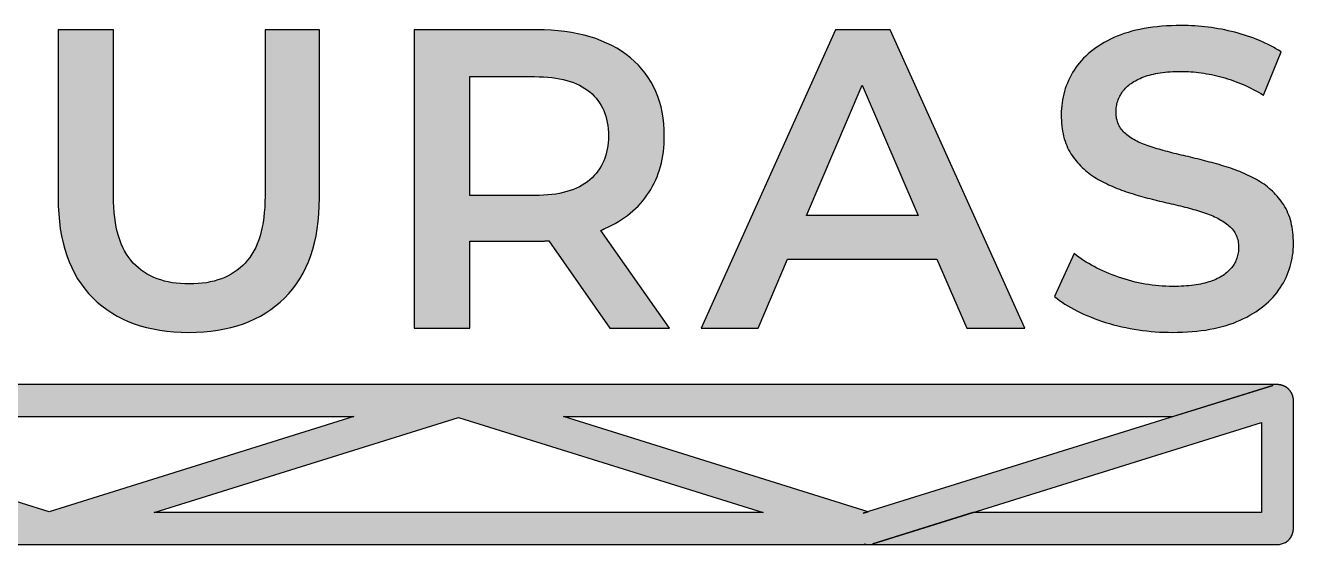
# Model space of a CAD drawing. Header units: millimetres. Extents: x 0 to 20, y 0 to 2.5.
# Drawn here: x 13.85 to 20, y 0 to 2.52 of the extents above; entities that cross this region are included whole.
import ezdxf

# ---------------------------------------------------------------- set-up
doc = ezdxf.new("R2010")
doc.units = ezdxf.units.MM
for name, color, linetype in [('RC_CERCHA', 7, 'Continuous'), ('RC_CONTORNO', 7, 'Continuous'), ('RC_TEXTO', 7, 'Continuous')]:
    doc.layers.add(name, color=color, linetype=linetype)

# ---------------------------------------------------------------- blocks, each defined once
blk = doc.blocks.new('RC_CAJETIN')
at = {"layer": 'RC_CERCHA'}
for points in [[(13.9698, -0.0008), (13.9698, 0.1594), (12.4979, 0.6197), (13.9698, 0.6197), (13.9698, 0.7765), (11.9837, 0.7765), (11.9837, 0.6162), (13.4556, 0.156), (11.9837, 0.156), (11.9837, -0.0008)], [(13.9681, 0.6197), (15.4401, 0.6197), (13.9681, 0.1594), (13.9681, -0.0008), (15.9543, -0.0008), (15.9543, 0.156), (14.4824, 0.156), (15.9543, 0.6162), (15.9543, 0.7765), (13.9681, 0.7765)], [(17.9388, -0.0008), (17.9388, 0.1594), (16.4668, 0.6197), (17.9388, 0.6197), (17.9388, 0.7765), (15.9526, 0.7765), (15.9526, 0.6162), (17.4246, 0.156), (15.9526, 0.156), (15.9526, -0.0008)], [(17.9371, 0.7765), (17.9371, 0.6197), (19.1462, 0.6197), (19.1462, 0.7765)], [(19.9571, 0.0073), (19.9616, 0.0097), (19.966, 0.0124), (19.9702, 0.0154), (19.9741, 0.0186), (19.9779, 0.0221), (19.9814, 0.0259), (19.9846, 0.0298), (19.9876, 0.034), (19.9903, 0.0384), (19.9927, 0.0429), (19.9949, 0.0476), (19.9967, 0.0524), (19.9982, 0.0573), (19.9993, 0.0623), (20.0002, 0.0673), (20.0007, 0.0724), (20.0008, 0.0776), (20.0008, 0.6981), (20.0008, 0.6997), (20.0008, 0.7013), (20.0007, 0.7023), (20.0007, 0.7032), (20.0005, 0.7048), (20.0004, 0.7064), (20.0003, 0.7074), (20.0002, 0.7083), (19.9999, 0.7099), (19.9997, 0.7115), (19.9995, 0.7124), (19.9993, 0.7134), (19.999, 0.7149), (19.9986, 0.7165), (19.9984, 0.7174), (19.9982, 0.7184), (19.9977, 0.7199), (19.9973, 0.7215), (19.9969, 0.7224), (19.9967, 0.7233), (19.9961, 0.7248), (19.9956, 0.7263), (19.9952, 0.7272), (19.9949, 0.7281), (19.9942, 0.7295), (19.9936, 0.731), (19.9931, 0.7319), (19.9927, 0.7327), (19.992, 0.7342), (19.9913, 0.7356), (19.9908, 0.7364), (19.9903, 0.7373), (19.9895, 0.7386), (19.9887, 0.74), (19.9881, 0.7408), (19.9876, 0.7416), (19.9867, 0.7429), (19.9858, 0.7443), (19.9852, 0.745), (19.9846, 0.7458), (19.9836, 0.747), (19.9826, 0.7483), (19.982, 0.749), (19.9814, 0.7498), (19.9803, 0.7509), (19.9792, 0.7522), (19.9785, 0.7528), (19.9779, 0.7535), (19.9767, 0.7546), (19.9755, 0.7557), (19.9748, 0.7564), (19.9741, 0.757), (19.9729, 0.758), (19.9716, 0.7591), (19.9709, 0.7597), (19.9702, 0.7603), (19.9688, 0.7612), (19.9676, 0.7622), (19.9668, 0.7627), (19.966, 0.7633), (19.9646, 0.7641), (19.9633, 0.765), (19.9624, 0.7655), (19.9616, 0.766), (19.9602, 0.7667), (19.9588, 0.7675), (19.9579, 0.7679), (19.9571, 0.7684), (19.9556, 0.7691), (19.9542, 0.7698), (19.9533, 0.7701), (19.9524, 0.7705), (19.9509, 0.7711), (19.9494, 0.7717), (19.9485, 0.772), (19.9476, 0.7723), (19.9461, 0.7728), (19.9446, 0.7733), (19.9436, 0.7735), (19.9427, 0.7738), (19.9412, 0.7742), (19.9396, 0.7746), (19.9387, 0.7747), (19.9377, 0.775), (19.9361, 0.7752), (19.9345, 0.7755), (19.9336, 0.7756), (19.9327, 0.7758), (19.9311, 0.776), (19.9295, 0.7762), (19.9285, 0.7762), (19.9276, 0.7763), (19.9259, 0.7764), (19.9243, 0.7764), (19.9234, 0.7764), (19.9224, 0.7765), (19.1446, 0.7765), (19.1446, 0.6197), (19.4091, 0.6197), (19.1446, 0.537), (19.1446, 0.3727), (19.844, 0.5914), (19.844, 0.156), (19.1446, 0.156), (19.1446, -0.0008), (19.9224, -0.0008), (19.9276, -0.0007), (19.9327, -0.0002), (19.9377, 0.0007), (19.9427, 0.0018), (19.9476, 0.0033), (19.9524, 0.0051)], [(17.9371, 0.1594), (17.9371, -0.0008), (19.1462, -0.0008), (19.1462, 0.156), (18.4513, 0.156), (19.1462, 0.3732), (19.1462, 0.5375)]]:
    blk.add_hatch(color=7, dxfattribs=at).paths.add_polyline_path(points)
at = {"layer": 'RC_TEXTO'}
for points in [[(14.786, 1.0389), (14.8187, 1.0447), (14.8503, 1.0519), (14.8809, 1.0605), (14.9105, 1.0703), (14.9391, 1.0814), (14.9667, 1.0938), (14.9933, 1.1076), (15.0189, 1.1226), (15.0435, 1.139), (15.0671, 1.1567), (15.0896, 1.1757), (15.1112, 1.196), (15.1316, 1.2175), (15.1507, 1.2402), (15.1684, 1.2641), (15.1849, 1.2892), (15.2, 1.3154), (15.2138, 1.3428), (15.2263, 1.3714), (15.2375, 1.4012), (15.2474, 1.4321), (15.2559, 1.4642), (15.2631, 1.4975), (15.2691, 1.5319), (15.2737, 1.5675), (15.277, 1.6043), (15.2789, 1.6423), (15.2796, 1.6814), (15.2796, 2.4984), (15.0142, 2.4984), (15.0142, 1.6905), (15.0138, 1.6631), (15.0127, 1.6367), (15.0108, 1.6112), (15.0082, 1.5866), (15.0048, 1.5631), (15.0007, 1.5404), (14.9958, 1.5187), (14.9902, 1.498), (14.9839, 1.4782), (14.9768, 1.4594), (14.9689, 1.4415), (14.9603, 1.4245), (14.951, 1.4085), (14.9409, 1.3935), (14.9301, 1.3794), (14.9185, 1.3663), (14.9063, 1.354), (14.8934, 1.3425), (14.8799, 1.3318), (14.8658, 1.3219), (14.851, 1.3128), (14.8357, 1.3045), (14.8197, 1.2969), (14.8031, 1.2902), (14.7859, 1.2842), (14.768, 1.2791), (14.7495, 1.2747), (14.7304, 1.2712), (14.7107, 1.2684), (14.6904, 1.2664), (14.6694, 1.2652), (14.6478, 1.2648), (14.6263, 1.2652), (14.6053, 1.2664), (14.585, 1.2684), (14.5653, 1.2712), (14.5462, 1.2747), (14.5278, 1.2791), (14.5099, 1.2842), (14.4927, 1.2902), (14.4761, 1.2969), (14.4601, 1.3045), (14.4448, 1.3128), (14.43, 1.3219), (14.4159, 1.3318), (14.4024, 1.3425), (14.3895, 1.354), (14.3772, 1.3663), (14.3656, 1.3794), (14.3548, 1.3935), (14.3447, 1.4085), (14.3353, 1.4245), (14.3267, 1.4415), (14.3189, 1.4594), (14.3118, 1.4782), (14.3054, 1.498), (14.2998, 1.5187), (14.2949, 1.5404), (14.2908, 1.5631), (14.2874, 1.5866), (14.2848, 1.6112), (14.2829, 1.6367), (14.2818, 1.6631), (14.2814, 1.6905), (14.2814, 2.4984), (14.0114, 2.4984), (14.0114, 1.6814), (14.012, 1.6423), (14.014, 1.6043), (14.0173, 1.5675), (14.0219, 1.5319), (14.0278, 1.4975), (14.035, 1.4642), (14.0436, 1.4321), (14.0535, 1.4012), (14.0646, 1.3714), (14.0771, 1.3428), (14.0909, 1.3154), (14.1061, 1.2892), (14.1225, 1.2641), (14.1403, 1.2402), (14.1594, 1.2175), (14.1798, 1.196), (14.2013, 1.1757), (14.2239, 1.1567), (14.2474, 1.139), (14.272, 1.1226), (14.2976, 1.1076), (14.3242, 1.0938), (14.3518, 1.0814), (14.3804, 1.0703), (14.41, 1.0605), (14.4406, 1.0519), (14.4723, 1.0447), (14.5049, 1.0389), (14.5385, 1.0343), (14.5732, 1.031), (14.6088, 1.029), (14.6455, 1.0284), (14.6821, 1.029), (14.7178, 1.031), (14.7524, 1.0343)], [(16.3442, 1.4709), (16.3442, 1.6941), (16.3217, 1.6938), (16.0081, 1.6938), (16.0081, 2.2692), (16.3217, 2.2692), (16.3442, 2.2689), (16.3442, 2.4982), (16.332, 2.4984), (15.7376, 2.4984), (15.7376, 1.0489), (16.0081, 1.0489), (16.0081, 1.4708), (16.3341, 1.4708), (16.3377, 1.4708), (16.3413, 1.4709)], [(16.3449, 1.4709), (16.3484, 1.471), (16.352, 1.471), (16.3555, 1.4711), (16.359, 1.4712), (16.3625, 1.4713), (16.366, 1.4715), (16.3695, 1.4716), (16.373, 1.4718), (16.3764, 1.472), (16.3798, 1.4722), (16.3832, 1.4724), (16.3866, 1.4726), (16.3895, 1.4729), (16.6853, 1.0489), (16.9769, 1.0489), (16.6435, 1.523), (16.6439, 1.5231), (16.6452, 1.5237), (16.6465, 1.5242), (16.6478, 1.5248), (16.6491, 1.5254), (16.6504, 1.526), (16.6517, 1.5266), (16.653, 1.5273), (16.6543, 1.5279), (16.6556, 1.5286), (16.6569, 1.5293), (16.6582, 1.53), (16.6595, 1.5307), (16.6608, 1.5315), (16.6621, 1.5322), (16.6633, 1.533), (16.6804, 1.5407), (16.697, 1.5488), (16.7131, 1.5574), (16.7287, 1.5664), (16.7437, 1.5758), (16.7583, 1.5857), (16.7724, 1.596), (16.786, 1.6067), (16.7991, 1.6179), (16.8117, 1.6295), (16.8238, 1.6415), (16.8354, 1.654), (16.8464, 1.6668), (16.857, 1.6801), (16.8671, 1.6939), (16.8767, 1.708), (16.8857, 1.7226), (16.8942, 1.7375), (16.902, 1.7527), (16.9093, 1.7683), (16.916, 1.7843), (16.9221, 1.8006), (16.9277, 1.8172), (16.9326, 1.8342), (16.937, 1.8515), (16.9408, 1.8692), (16.944, 1.8872), (16.9466, 1.9056), (16.9487, 1.9243), (16.9501, 1.9434), (16.951, 1.9628), (16.9513, 1.9825), (16.9506, 2.0124), (16.9487, 2.0415), (16.9455, 2.0697), (16.941, 2.0971), (16.9352, 2.1237), (16.9281, 2.1494), (16.9198, 2.1744), (16.9101, 2.1985), (16.8992, 2.2218), (16.8869, 2.2442), (16.8734, 2.2659), (16.8586, 2.2867), (16.8425, 2.3067), (16.8251, 2.3258), (16.8065, 2.3442), (16.7865, 2.3617), (16.7655, 2.3782), (16.7434, 2.3937), (16.7204, 2.4082), (16.6964, 2.4215), (16.6714, 2.4338), (16.6454, 2.445), (16.6185, 2.4552), (16.5905, 2.4642), (16.5616, 2.4722), (16.5318, 2.4792), (16.5009, 2.485), (16.4691, 2.4899), (16.4363, 2.4936), (16.4025, 2.4963), (16.3677, 2.4979), (16.3426, 2.4982), (16.3426, 2.2689), (16.3435, 2.2689), (16.3647, 2.2681), (16.3852, 2.2666), (16.405, 2.2646), (16.4241, 2.262), (16.4426, 2.2588), (16.4603, 2.255), (16.4773, 2.2506), (16.4937, 2.2457), (16.5094, 2.2402), (16.5244, 2.2341), (16.5387, 2.2274), (16.5523, 2.2202), (16.5652, 2.2123), (16.5774, 2.2039), (16.589, 2.1949), (16.5998, 2.1854), (16.61, 2.1754), (16.6195, 2.1649), (16.6282, 2.1538), (16.6363, 2.1423), (16.6436, 2.1303), (16.6503, 2.1178), (16.6562, 2.1048), (16.6615, 2.0912), (16.666, 2.0772), (16.6699, 2.0627), (16.6731, 2.0477), (16.6755, 2.0321), (16.6773, 2.0161), (16.6783, 1.9996), (16.6787, 1.9825), (16.6783, 1.9657), (16.6773, 1.9494), (16.6755, 1.9336), (16.6731, 1.9182), (16.6699, 1.9033), (16.666, 1.8888), (16.6615, 1.8748), (16.6562, 1.8613), (16.6503, 1.8483), (16.6436, 1.8357), (16.6363, 1.8236), (16.6282, 1.812), (16.6195, 1.8008), (16.61, 1.7901), (16.5998, 1.7799), (16.589, 1.7701), (16.5774, 1.7609), (16.5652, 1.7522), (16.5523, 1.7442), (16.5387, 1.7367), (16.5244, 1.7299), (16.5094, 1.7236), (16.4937, 1.718), (16.4773, 1.7129), (16.4603, 1.7084), (16.4425, 1.7045), (16.4241, 1.7013), (16.405, 1.6986), (16.3852, 1.6965), (16.3647, 1.695), (16.3435, 1.6941), (16.3426, 1.6941), (16.3426, 1.4709)], [(17.7793, 2.4984), (17.127, 1.0489), (17.406, 1.0489), (17.5488, 1.384), (17.911, 1.384), (17.911, 1.5966), (17.6405, 1.5966), (17.911, 2.2285), (17.911, 2.4984)], [(18.6995, 1.0489), (18.0452, 2.4984), (17.9093, 2.4984), (17.9093, 2.2285), (18.1799, 1.5966), (17.9093, 1.5966), (17.9093, 1.384), (18.2716, 1.384), (18.4164, 1.0489)], [(19.509, 1.0321), (19.5314, 1.0342), (19.5533, 1.0367), (19.5746, 1.0397), (19.5954, 1.0432), (19.6157, 1.0471), (19.6355, 1.0515), (19.6547, 1.0564), (19.6734, 1.0617), (19.6915, 1.0675), (19.7091, 1.0737), (19.7262, 1.0804), (19.7427, 1.0876), (19.7588, 1.0951), (19.7743, 1.103), (19.7892, 1.1111), (19.8037, 1.1196), (19.8177, 1.1284), (19.8311, 1.1375), (19.844, 1.1469), (19.8564, 1.1565), (19.8683, 1.1665), (19.8796, 1.1768), (19.8905, 1.1874), (19.9008, 1.1984), (19.9106, 1.2096), (19.9199, 1.2211), (19.9287, 1.2329), (19.9369, 1.245), (19.9446, 1.2574), (19.9519, 1.2699), (19.9586, 1.2825), (19.9649, 1.2953), (19.9706, 1.3082), (19.9759, 1.3213), (19.9806, 1.3345), (19.9848, 1.3478), (19.9886, 1.3613), (19.9918, 1.375), (19.9946, 1.3887), (19.9968, 1.4027), (19.9986, 1.4167), (19.9998, 1.4309), (20.0006, 1.4452), (20.0008, 1.4597), (20.0006, 1.4738), (20.0001, 1.4876), (19.9992, 1.501), (19.9979, 1.5142), (19.9962, 1.527), (19.9942, 1.5396), (19.9918, 1.5518), (19.989, 1.5637), (19.9859, 1.5753), (19.9824, 1.5866), (19.9785, 1.5976), (19.9743, 1.6082), (19.9697, 1.6186), (19.9647, 1.6286), (19.9594, 1.6383), (19.9537, 1.6478), (19.9477, 1.6569), (19.9414, 1.6658), (19.935, 1.6744), (19.9283, 1.6829), (19.9214, 1.6911), (19.9142, 1.699), (19.9069, 1.7068), (19.8993, 1.7143), (19.8915, 1.7215), (19.8834, 1.7286), (19.8752, 1.7354), (19.8667, 1.7419), (19.858, 1.7482), (19.849, 1.7543), (19.8399, 1.7602), (19.8305, 1.7658), (19.8209, 1.7713), (19.8112, 1.7766), (19.8014, 1.7817), (19.7915, 1.7868), (19.7814, 1.7917), (19.7712, 1.7965), (19.7609, 1.8011), (19.7505, 1.8056), (19.7399, 1.81), (19.7292, 1.8143), (19.7184, 1.8184), (19.7075, 1.8224), (19.6964, 1.8262), (19.6852, 1.83), (19.6739, 1.8336), (19.6624, 1.837), (19.6509, 1.8404), (19.6394, 1.8437), (19.6279, 1.847), (19.6164, 1.8502), (19.6049, 1.8534), (19.5934, 1.8565), (19.5819, 1.8596), (19.5704, 1.8627), (19.5589, 1.8657), (19.5473, 1.8686), (19.5358, 1.8715), (19.5243, 1.8743), (19.5128, 1.8771), (19.5013, 1.8799), (19.4898, 1.8826), (19.4782, 1.8852), (19.4668, 1.8879), (19.4555, 1.8905), (19.4443, 1.8932), (19.4332, 1.8959), (19.4223, 1.8986), (19.4114, 1.9014), (19.4007, 1.9041), (19.3902, 1.9069), (19.3798, 1.9097), (19.3695, 1.9125), (19.3593, 1.9153), (19.3492, 1.9182), (19.3393, 1.921), (19.3295, 1.9239), (19.3198, 1.9268), (19.3103, 1.9298), (19.3009, 1.9328), (19.2918, 1.9359), (19.2829, 1.9391), (19.2742, 1.9425), (19.2658, 1.946), (19.2575, 1.9496), (19.2495, 1.9534), (19.2418, 1.9573), (19.2342, 1.9613), (19.2269, 1.9654), (19.2198, 1.9696), (19.2129, 1.974), (19.2063, 1.9785), (19.1999, 1.9832), (19.1937, 1.9879), (19.1877, 1.9928), (19.182, 1.9979), (19.1767, 2.0031), (19.1718, 2.0085), (19.1672, 2.0142), (19.163, 2.02), (19.1592, 2.0261), (19.1557, 2.0324), (19.1526, 2.0388), (19.1499, 2.0455), (19.1475, 2.0524), (19.1455, 2.0595), (19.1439, 2.0667), (19.1426, 2.0742), (19.1417, 2.0819), (19.1411, 2.0898), (19.1409, 2.098), (19.1411, 2.1048), (19.1414, 2.1116), (19.1421, 2.1183), (19.1429, 2.1248), (19.144, 2.1313), (19.1454, 2.1378), (19.147, 2.1441), (19.1489, 2.1503), (19.151, 2.1564), (19.1534, 2.1625), (19.156, 2.1685), (19.1588, 2.1744), (19.1619, 2.1801), (19.1653, 2.1859), (19.1689, 2.1915), (19.1728, 2.197), (19.1769, 2.2024), (19.1813, 2.2077), (19.186, 2.2128), (19.1911, 2.2179), (19.1964, 2.2227), (19.202, 2.2275), (19.2079, 2.2321), (19.2141, 2.2366), (19.2206, 2.2409), (19.2274, 2.2451), (19.2345, 2.2492), (19.2419, 2.2532), (19.2496, 2.257), (19.2577, 2.2607), (19.266, 2.2642), (19.2746, 2.2676), (19.2835, 2.2709), (19.2927, 2.2739), (19.3022, 2.2767), (19.312, 2.2793), (19.3222, 2.2817), (19.3327, 2.2839), (19.3434, 2.2859), (19.3545, 2.2877), (19.3659, 2.2893), (19.3776, 2.2906), (19.3896, 2.2918), (19.402, 2.2927), (19.4146, 2.2935), (19.4276, 2.294), (19.4408, 2.2943), (19.4544, 2.2944), (19.4665, 2.2943), (19.4787, 2.294), (19.4909, 2.2934), (19.5032, 2.2927), (19.5155, 2.2917), (19.5279, 2.2905), (19.5403, 2.2891), (19.5527, 2.2875), (19.5653, 2.2856), (19.5778, 2.2835), (19.5904, 2.2813), (19.6031, 2.2788), (19.6158, 2.2761), (19.6285, 2.2731), (19.6413, 2.27), (19.6541, 2.2666), (19.667, 2.263), (19.6798, 2.2592), (19.6925, 2.2551), (19.7052, 2.2508), (19.7178, 2.2462), (19.7304, 2.2414), (19.743, 2.2363), (19.7555, 2.231), (19.7679, 2.2255), (19.7803, 2.2197), (19.7927, 2.2136), (19.805, 2.2074), (19.8172, 2.2008), (19.8294, 2.194), (19.8416, 2.187), (19.8545, 2.1793), (19.9408, 2.3904), (19.9281, 2.3985), (19.9157, 2.4059), (19.9031, 2.4131), (19.8902, 2.4201), (19.8771, 2.4269), (19.8637, 2.4334), (19.8501, 2.4397), (19.8362, 2.4458), (19.822, 2.4516), (19.8076, 2.4572), (19.793, 2.4626), (19.7781, 2.4678), (19.7629, 2.4727), (19.7475, 2.4774), (19.7318, 2.4818), (19.7159, 2.486), (19.6998, 2.49), (19.6838, 2.4937), (19.6677, 2.4972), (19.6515, 2.5004), (19.6354, 2.5034), (19.6193, 2.506), (19.6031, 2.5085), (19.5869, 2.5107), (19.5707, 2.5126), (19.5545, 2.5143), (19.5382, 2.5157), (19.522, 2.5168), (19.5057, 2.5177), (19.4894, 2.5184), (19.4731, 2.5188), (19.4567, 2.5189), (19.4322, 2.5186), (19.4082, 2.518), (19.3848, 2.5168), (19.3619, 2.5152), (19.3395, 2.5131), (19.3177, 2.5106), (19.2964, 2.5076), (19.2756, 2.5041), (19.2554, 2.5002), (19.2357, 2.4958), (19.2166, 2.491), (19.198, 2.4857), (19.1799, 2.4799), (19.1624, 2.4737), (19.1454, 2.467), (19.129, 2.4598), (19.1131, 2.4523), (19.0977, 2.4444), (19.0828, 2.4363), (19.0684, 2.4278), (19.0546, 2.4191), (19.0412, 2.41), (19.0284, 2.4006), (19.0161, 2.391), (19.0044, 2.381), (18.9931, 2.3707), (18.9824, 2.3601), (18.9722, 2.3492), (18.9625, 2.338), (18.9533, 2.3264), (18.9446, 2.3146), (18.9365, 2.3025), (18.9288, 2.2901), (18.9217, 2.2776), (18.9151, 2.2649), (18.9089, 2.2521), (18.9032, 2.2391), (18.8981, 2.2259), (18.8934, 2.2126), (18.8892, 2.1992), (18.8855, 2.1855), (18.8823, 2.1718), (18.8796, 2.1578), (18.8774, 2.1437), (18.8757, 2.1295), (18.8744, 2.115), (18.8737, 2.1005), (18.8735, 2.0857), (18.8736, 2.0714), (18.8742, 2.0574), (18.8751, 2.0437), (18.8764, 2.0304), (18.8781, 2.0173), (18.8801, 2.0046), (18.8825, 1.9922), (18.8852, 1.9802), (18.8884, 1.9685), (18.8919, 1.9571), (18.8957, 1.946), (18.9, 1.9352), (18.9046, 1.9248), (18.9096, 1.9147), (18.9149, 1.9049), (18.9206, 1.8955), (18.9266, 1.8864), (18.9329, 1.8774), (18.9393, 1.8687), (18.946, 1.8603), (18.9529, 1.852), (18.96, 1.844), (18.9674, 1.8362), (18.975, 1.8287), (18.9828, 1.8213), (18.9908, 1.8142), (18.9991, 1.8074), (19.0076, 1.8007), (19.0163, 1.7943), (19.0252, 1.7881), (19.0344, 1.7821), (19.0438, 1.7764), (19.0534, 1.7709), (19.063, 1.7654), (19.0729, 1.7602), (19.0828, 1.755), (19.0929, 1.75), (19.1031, 1.7451), (19.1134, 1.7403), (19.1238, 1.7357), (19.1344, 1.7312), (19.1451, 1.7268), (19.1559, 1.7226), (19.1669, 1.7185), (19.178, 1.7145), (19.1892, 1.7107), (19.2005, 1.707), (19.212, 1.7034), (19.2235, 1.6999), (19.235, 1.6965), (19.2465, 1.6931), (19.2581, 1.6899), (19.2696, 1.6866), (19.2811, 1.6834), (19.2926, 1.6803), (19.3041, 1.6773), (19.3156, 1.6743), (19.3271, 1.6714), (19.3387, 1.6685), (19.3502, 1.6657), (19.3617, 1.6629), (19.3732, 1.6602), (19.3847, 1.6576), (19.3962, 1.655), (19.4076, 1.6525), (19.4189, 1.6499), (19.4301, 1.6473), (19.4412, 1.6446), (19.4521, 1.642), (19.4629, 1.6392), (19.4736, 1.6365), (19.4841, 1.6337), (19.4946, 1.6309), (19.5049, 1.628), (19.515, 1.6252), (19.5251, 1.6223), (19.535, 1.6193), (19.5448, 1.6163), (19.5544, 1.6133), (19.564, 1.6103), (19.5733, 1.6071), (19.5825, 1.6039), (19.5914, 1.6005), (19.6001, 1.5971), (19.6085, 1.5935), (19.6167, 1.5898), (19.6247, 1.5859), (19.6325, 1.582), (19.6401, 1.5779), (19.6474, 1.5737), (19.6545, 1.5694), (19.6614, 1.565), (19.668, 1.5604), (19.6744, 1.5557), (19.6806, 1.5509), (19.6866, 1.546), (19.6923, 1.541), (19.6976, 1.5357), (19.7025, 1.5303), (19.7071, 1.5246), (19.7113, 1.5187), (19.7151, 1.5126), (19.7186, 1.5064), (19.7217, 1.4999), (19.7244, 1.4932), (19.7268, 1.4863), (19.7288, 1.4792), (19.7304, 1.4718), (19.7317, 1.4643), (19.7326, 1.4566), (19.7332, 1.4486), (19.7334, 1.4405), (19.7332, 1.4339), (19.7328, 1.4273), (19.7322, 1.4209), (19.7313, 1.4145), (19.7301, 1.4082), (19.7287, 1.402), (19.7271, 1.3959), (19.7251, 1.3898), (19.723, 1.3839), (19.7205, 1.378), (19.7178, 1.3722), (19.7149, 1.3665), (19.7117, 1.3609), (19.7082, 1.3554), (19.7045, 1.3499), (19.7005, 1.3446), (19.6963, 1.3393), (19.6917, 1.3342), (19.6869, 1.3293), (19.6818, 1.3244), (19.6764, 1.3197), (19.6707, 1.3152), (19.6647, 1.3108), (19.6584, 1.3065), (19.6519, 1.3024), (19.645, 1.2984), (19.6379, 1.2946), (19.6304, 1.2908), (19.6227, 1.2873), (19.6147, 1.2839), (19.6064, 1.2806), (19.5978, 1.2774), (19.5889, 1.2745), (19.5797, 1.2717), (19.5701, 1.2691), (19.5602, 1.2667), (19.5499, 1.2645), (19.5393, 1.2625), (19.5283, 1.2607), (19.5171, 1.259), (19.5054, 1.2576), (19.4935, 1.2563), (19.4811, 1.2553), (19.4685, 1.2544), (19.4555, 1.2537), (19.4422, 1.2533), (19.4285, 1.253), (19.4145, 1.2529), (19.3977, 1.253), (19.381, 1.2536), (19.3644, 1.2545), (19.3478, 1.2557), (19.3312, 1.2573), (19.3147, 1.2592), (19.2982, 1.2615), (19.2818, 1.2642), (19.2655, 1.2672), (19.2491, 1.2705), (19.2329, 1.2742), (19.2167, 1.2783), (19.2005, 1.2827), (19.1844, 1.2874), (19.1683, 1.2926), (19.1523, 1.298), (19.1364, 1.3038), (19.1209, 1.3097), (19.1057, 1.3158), (19.0908, 1.3221), (19.0763, 1.3286), (19.062, 1.3352), (19.0481, 1.3421), (19.0345, 1.3491), (19.0212, 1.3563), (19.0083, 1.3638), (18.9956, 1.3713), (18.9833, 1.3791), (18.9713, 1.3871), (18.9596, 1.3952), (18.9483, 1.4036), (18.9364, 1.4127), (18.8415, 1.2031), (18.8537, 1.1932), (18.8659, 1.1839), (18.8787, 1.1748), (18.8919, 1.1659), (18.9056, 1.1573), (18.9198, 1.1489), (18.9345, 1.1407), (18.9497, 1.1327), (18.9654, 1.125), (18.9815, 1.1175), (18.9982, 1.1102), (19.0154, 1.1031), (19.0331, 1.0962), (19.0513, 1.0896), (19.0699, 1.0832), (19.0891, 1.077), (19.1086, 1.0711), (19.1282, 1.0656), (19.1478, 1.0605), (19.1676, 1.0557), (19.1876, 1.0514), (19.2076, 1.0474), (19.2277, 1.0438), (19.248, 1.0405), (19.2683, 1.0377), (19.2888, 1.0352), (19.3094, 1.0331), (19.3301, 1.0314), (19.3509, 1.0301), (19.3718, 1.0291), (19.3928, 1.0286), (19.414, 1.0284), (19.4385, 1.0286), (19.4625, 1.0293), (19.486, 1.0305)]]:
    blk.add_hatch(color=7, dxfattribs=at).paths.add_polyline_path(points)
at = {"layer": 'RC_CONTORNO'}
for points in [[(14.7859, 1.0397), (14.8185, 1.0456), (14.8501, 1.0527), (14.8807, 1.0612), (14.9103, 1.071), (14.9388, 1.0822), (14.9664, 1.0946), (14.9929, 1.1083), (15.0185, 1.1233), (15.043, 1.1397), (15.0666, 1.1573), (15.0891, 1.1763), (15.1106, 1.1966), (15.131, 1.2181), (15.15, 1.2407), (15.1678, 1.2646), (15.1842, 1.2896), (15.1993, 1.3158), (15.2131, 1.3432), (15.2256, 1.3717), (15.2367, 1.4014), (15.2466, 1.4323), (15.2551, 1.4644), (15.2623, 1.4976), (15.2682, 1.532), (15.2728, 1.5676), (15.2761, 1.6044), (15.2781, 1.6423), (15.2788, 1.6814), (15.2788, 2.4976), (15.015, 2.4976), (15.015, 1.6905), (15.0146, 1.6631), (15.0135, 1.6366), (15.0116, 1.6111), (15.009, 1.5865), (15.0056, 1.5629), (15.0015, 1.5403), (14.9967, 1.5185), (14.991, 1.4978), (14.9847, 1.4779), (14.9776, 1.459), (14.9697, 1.4411), (14.9611, 1.4241), (14.9517, 1.4081), (14.9416, 1.393), (14.9307, 1.3789), (14.9191, 1.3657), (14.9068, 1.3534), (14.8939, 1.3419), (14.8804, 1.3311), (14.8662, 1.3212), (14.8514, 1.3121), (14.836, 1.3037), (14.82, 1.2962), (14.8034, 1.2894), (14.7861, 1.2835), (14.7682, 1.2783), (14.7497, 1.2739), (14.7306, 1.2703), (14.7108, 1.2676), (14.6904, 1.2656), (14.6694, 1.2644), (14.6478, 1.264), (14.6262, 1.2644), (14.6053, 1.2656), (14.5849, 1.2676), (14.5652, 1.2703), (14.5461, 1.2739), (14.5276, 1.2783), (14.5097, 1.2835), (14.4924, 1.2894), (14.4758, 1.2962), (14.4598, 1.3037), (14.4444, 1.3121), (14.4296, 1.3212), (14.4154, 1.3311), (14.4019, 1.3419), (14.3889, 1.3534), (14.3766, 1.3657), (14.365, 1.3789), (14.3541, 1.393), (14.344, 1.4081), (14.3346, 1.4241), (14.326, 1.4411), (14.3181, 1.459), (14.311, 1.4779), (14.3046, 1.4978), (14.299, 1.5185), (14.2941, 1.5403), (14.29, 1.5629), (14.2866, 1.5865), (14.284, 1.6111), (14.2821, 1.6366), (14.281, 1.6631), (14.2806, 1.6905), (14.2806, 2.4976), (14.0122, 2.4976), (14.0122, 1.6814), (14.0129, 1.6423), (14.0148, 1.6044), (14.0181, 1.5676), (14.0227, 1.532), (14.0286, 1.4976), (14.0358, 1.4644), (14.0444, 1.4323), (14.0542, 1.4014), (14.0654, 1.3717), (14.0779, 1.3432), (14.0917, 1.3158), (14.1068, 1.2896), (14.1232, 1.2646), (14.1409, 1.2407), (14.16, 1.2181), (14.1803, 1.1966), (14.2019, 1.1763), (14.2244, 1.1573), (14.2479, 1.1397), (14.2725, 1.1233), (14.298, 1.1083), (14.3246, 1.0946), (14.3521, 1.0822), (14.3807, 1.071), (14.4103, 1.0612), (14.4409, 1.0527), (14.4724, 1.0456), (14.505, 1.0397), (14.5386, 1.0351), (14.5732, 1.0318), (14.6089, 1.0299), (14.6455, 1.0292), (14.6821, 1.0299), (14.7177, 1.0318), (14.7523, 1.0351)], [(16.3413, 1.4717), (16.3449, 1.4717), (16.3484, 1.4718), (16.352, 1.4719), (16.3555, 1.4719), (16.359, 1.472), (16.3625, 1.4722), (16.366, 1.4723), (16.3695, 1.4725), (16.3729, 1.4726), (16.3763, 1.4728), (16.3798, 1.473), (16.3832, 1.4732), (16.3865, 1.4735), (16.3899, 1.4737), (16.6857, 1.0497), (16.9753, 1.0497), (16.6423, 1.5234), (16.6436, 1.5239), (16.6448, 1.5244), (16.6461, 1.525), (16.6474, 1.5256), (16.6487, 1.5261), (16.65, 1.5268), (16.6513, 1.5274), (16.6526, 1.528), (16.6539, 1.5287), (16.6552, 1.5293), (16.6565, 1.53), (16.6578, 1.5307), (16.6591, 1.5314), (16.6604, 1.5322), (16.6617, 1.5329), (16.6629, 1.5337), (16.68, 1.5414), (16.6966, 1.5496), (16.7127, 1.5581), (16.7282, 1.5671), (16.7433, 1.5765), (16.7579, 1.5864), (16.7719, 1.5967), (16.7855, 1.6074), (16.7986, 1.6185), (16.8111, 1.6301), (16.8232, 1.6421), (16.8347, 1.6545), (16.8458, 1.6674), (16.8564, 1.6806), (16.8664, 1.6943), (16.876, 1.7085), (16.885, 1.723), (16.8934, 1.7379), (16.9013, 1.7531), (16.9086, 1.7687), (16.9153, 1.7846), (16.9214, 1.8008), (16.9269, 1.8174), (16.9318, 1.8344), (16.9362, 1.8517), (16.94, 1.8693), (16.9432, 1.8873), (16.9458, 1.9057), (16.9478, 1.9244), (16.9493, 1.9434), (16.9502, 1.9628), (16.9504, 1.9825), (16.9498, 2.0124), (16.9479, 2.0414), (16.9447, 2.0696), (16.9402, 2.0969), (16.9344, 2.1235), (16.9273, 2.1492), (16.919, 2.1741), (16.9093, 2.1982), (16.8984, 2.2214), (16.8862, 2.2438), (16.8727, 2.2654), (16.858, 2.2862), (16.8419, 2.3061), (16.8246, 2.3253), (16.8059, 2.3436), (16.786, 2.3611), (16.765, 2.3776), (16.7429, 2.393), (16.7199, 2.4074), (16.696, 2.4208), (16.671, 2.433), (16.6451, 2.4442), (16.6182, 2.4544), (16.5903, 2.4634), (16.5614, 2.4714), (16.5316, 2.4784), (16.5008, 2.4842), (16.469, 2.489), (16.4362, 2.4928), (16.4024, 2.4954), (16.3677, 2.497), (16.332, 2.4976), (15.7384, 2.4976), (15.7384, 1.0497), (16.0073, 1.0497), (16.0073, 1.4716), (16.3341, 1.4716), (16.3377, 1.4717)], [(18.4169, 1.0497), (18.6982, 1.0497), (18.0446, 2.4976), (17.7799, 2.4976), (17.1283, 1.0497), (17.4055, 1.0497), (17.5482, 1.3848), (18.2721, 1.3848)], [(19.5089, 1.0329), (19.5313, 1.035), (19.5532, 1.0375), (19.5745, 1.0405), (19.5953, 1.044), (19.6155, 1.0479), (19.6353, 1.0523), (19.6545, 1.0572), (19.6731, 1.0625), (19.6912, 1.0682), (19.7088, 1.0745), (19.7259, 1.0812), (19.7424, 1.0883), (19.7584, 1.0959), (19.7739, 1.1037), (19.7888, 1.1119), (19.8033, 1.1203), (19.8172, 1.1291), (19.8306, 1.1381), (19.8435, 1.1475), (19.8559, 1.1572), (19.8677, 1.1672), (19.8791, 1.1774), (19.8899, 1.188), (19.9002, 1.1989), (19.91, 1.2101), (19.9192, 1.2216), (19.928, 1.2334), (19.9362, 1.2455), (19.9439, 1.2578), (19.9512, 1.2703), (19.9579, 1.2829), (19.9641, 1.2957), (19.9698, 1.3086), (19.9751, 1.3216), (19.9798, 1.3348), (19.9841, 1.3481), (19.9878, 1.3615), (19.991, 1.3751), (19.9938, 1.3889), (19.996, 1.4028), (19.9978, 1.4168), (19.999, 1.431), (19.9998, 1.4453), (20, 1.4597), (19.9998, 1.4738), (19.9993, 1.4875), (19.9983, 1.501), (19.9971, 1.5141), (19.9954, 1.5269), (19.9934, 1.5394), (19.991, 1.5516), (19.9882, 1.5635), (19.9851, 1.5751), (19.9816, 1.5863), (19.9778, 1.5973), (19.9735, 1.6079), (19.9689, 1.6182), (19.964, 1.6282), (19.9587, 1.6379), (19.953, 1.6473), (19.947, 1.6564), (19.9408, 1.6653), (19.9343, 1.6739), (19.9276, 1.6824), (19.9207, 1.6905), (19.9136, 1.6985), (19.9063, 1.7062), (19.8987, 1.7137), (19.8909, 1.7209), (19.8829, 1.7279), (19.8747, 1.7347), (19.8662, 1.7413), (19.8575, 1.7476), (19.8486, 1.7536), (19.8394, 1.7595), (19.8301, 1.7651), (19.8205, 1.7705), (19.8108, 1.7758), (19.801, 1.781), (19.7911, 1.786), (19.7811, 1.7909), (19.7709, 1.7957), (19.7606, 1.8004), (19.7502, 1.8049), (19.7396, 1.8093), (19.7289, 1.8135), (19.7181, 1.8176), (19.7072, 1.8216), (19.6961, 1.8255), (19.6849, 1.8292), (19.6736, 1.8328), (19.6622, 1.8362), (19.6507, 1.8396), (19.6392, 1.8429), (19.6277, 1.8462), (19.6162, 1.8494), (19.6047, 1.8526), (19.5932, 1.8557), (19.5817, 1.8588), (19.5702, 1.8619), (19.5586, 1.8649), (19.5471, 1.8678), (19.5356, 1.8707), (19.5241, 1.8735), (19.5126, 1.8763), (19.5011, 1.8791), (19.4896, 1.8818), (19.478, 1.8844), (19.4666, 1.8871), (19.4553, 1.8897), (19.4441, 1.8924), (19.433, 1.8951), (19.422, 1.8978), (19.4112, 1.9006), (19.4005, 1.9033), (19.39, 1.9061), (19.3795, 1.9089), (19.3692, 1.9117), (19.359, 1.9145), (19.349, 1.9174), (19.3391, 1.9203), (19.3293, 1.9231), (19.3196, 1.926), (19.31, 1.929), (19.3007, 1.932), (19.2915, 1.9351), (19.2826, 1.9384), (19.2739, 1.9417), (19.2654, 1.9452), (19.2572, 1.9489), (19.2492, 1.9526), (19.2414, 1.9565), (19.2338, 1.9605), (19.2265, 1.9647), (19.2194, 1.9689), (19.2125, 1.9733), (19.2058, 1.9779), (19.1994, 1.9825), (19.1931, 1.9873), (19.1871, 1.9922), (19.1815, 1.9973), (19.1761, 2.0025), (19.1712, 2.008), (19.1666, 2.0137), (19.1623, 2.0196), (19.1585, 2.0257), (19.155, 2.032), (19.1519, 2.0385), (19.1491, 2.0452), (19.1467, 2.0521), (19.1447, 2.0592), (19.143, 2.0666), (19.1418, 2.0741), (19.1408, 2.0819), (19.1403, 2.0898), (19.1401, 2.098), (19.1402, 2.1048), (19.1406, 2.1116), (19.1412, 2.1183), (19.1421, 2.125), (19.1432, 2.1315), (19.1446, 2.1379), (19.1462, 2.1443), (19.1481, 2.1506), (19.1502, 2.1567), (19.1526, 2.1628), (19.1552, 2.1688), (19.1581, 2.1747), (19.1612, 2.1806), (19.1646, 2.1863), (19.1682, 2.1919), (19.1721, 2.1975), (19.1762, 2.2029), (19.1807, 2.2082), (19.1854, 2.2134), (19.1905, 2.2185), (19.1958, 2.2234), (19.2015, 2.2281), (19.2074, 2.2328), (19.2136, 2.2373), (19.2202, 2.2416), (19.227, 2.2459), (19.2341, 2.25), (19.2416, 2.2539), (19.2493, 2.2577), (19.2573, 2.2614), (19.2656, 2.265), (19.2743, 2.2684), (19.2832, 2.2716), (19.2924, 2.2747), (19.302, 2.2775), (19.3118, 2.2801), (19.322, 2.2825), (19.3325, 2.2847), (19.3433, 2.2867), (19.3544, 2.2885), (19.3658, 2.2901), (19.3775, 2.2914), (19.3896, 2.2926), (19.4019, 2.2935), (19.4146, 2.2943), (19.4275, 2.2948), (19.4408, 2.2951), (19.4544, 2.2952), (19.4665, 2.2951), (19.4787, 2.2948), (19.491, 2.2942), (19.5032, 2.2935), (19.5156, 2.2925), (19.528, 2.2913), (19.5404, 2.2899), (19.5529, 2.2883), (19.5654, 2.2864), (19.5779, 2.2844), (19.5906, 2.2821), (19.6032, 2.2796), (19.6159, 2.2769), (19.6287, 2.2739), (19.6415, 2.2708), (19.6544, 2.2674), (19.6672, 2.2638), (19.68, 2.26), (19.6928, 2.2559), (19.7055, 2.2516), (19.7181, 2.247), (19.7307, 2.2422), (19.7433, 2.2371), (19.7558, 2.2318), (19.7683, 2.2262), (19.7807, 2.2204), (19.793, 2.2144), (19.8054, 2.2081), (19.8176, 2.2015), (19.8298, 2.1948), (19.842, 2.1877), (19.8541, 2.1805), (19.9397, 2.3901), (19.9277, 2.3978), (19.9153, 2.4052), (19.9027, 2.4124), (19.8898, 2.4194), (19.8767, 2.4261), (19.8634, 2.4327), (19.8497, 2.439), (19.8359, 2.445), (19.8217, 2.4509), (19.8073, 2.4565), (19.7927, 2.4618), (19.7778, 2.467), (19.7627, 2.4719), (19.7473, 2.4766), (19.7316, 2.481), (19.7157, 2.4852), (19.6996, 2.4892), (19.6836, 2.4929), (19.6675, 2.4964), (19.6514, 2.4996), (19.6353, 2.5025), (19.6191, 2.5052), (19.603, 2.5077), (19.5868, 2.5098), (19.5706, 2.5118), (19.5544, 2.5134), (19.5382, 2.5148), (19.5219, 2.516), (19.5056, 2.5169), (19.4894, 2.5175), (19.4731, 2.5179), (19.4567, 2.5181), (19.4322, 2.5178), (19.4083, 2.5171), (19.3848, 2.516), (19.362, 2.5144), (19.3396, 2.5123), (19.3178, 2.5098), (19.2965, 2.5068), (19.2758, 2.5033), (19.2556, 2.4994), (19.2359, 2.495), (19.2168, 2.4902), (19.1982, 2.4849), (19.1802, 2.4791), (19.1627, 2.4729), (19.1457, 2.4662), (19.1293, 2.4591), (19.1134, 2.4515), (19.098, 2.4437), (19.0832, 2.4356), (19.0688, 2.4271), (19.055, 2.4184), (19.0417, 2.4093), (19.0289, 2.4), (19.0167, 2.3903), (19.0049, 2.3803), (18.9937, 2.3701), (18.983, 2.3595), (18.9728, 2.3486), (18.9631, 2.3374), (18.9539, 2.3259), (18.9453, 2.3141), (18.9372, 2.302), (18.9296, 2.2897), (18.9224, 2.2772), (18.9158, 2.2646), (18.9097, 2.2517), (18.904, 2.2388), (18.8989, 2.2257), (18.8942, 2.2124), (18.89, 2.1989), (18.8863, 2.1853), (18.8831, 2.1716), (18.8804, 2.1577), (18.8782, 2.1436), (18.8765, 2.1294), (18.8753, 2.115), (18.8745, 2.1004), (18.8743, 2.0857), (18.8745, 2.0714), (18.875, 2.0574), (18.8759, 2.0438), (18.8772, 2.0304), (18.8789, 2.0174), (18.8809, 2.0048), (18.8833, 1.9924), (18.886, 1.9804), (18.8892, 1.9687), (18.8927, 1.9573), (18.8965, 1.9463), (18.9007, 1.9355), (18.9053, 1.9252), (18.9103, 1.9151), (18.9156, 1.9054), (18.9213, 1.896), (18.9273, 1.8868), (18.9335, 1.8779), (18.94, 1.8692), (18.9466, 1.8608), (18.9535, 1.8526), (18.9607, 1.8446), (18.968, 1.8368), (18.9756, 1.8293), (18.9834, 1.8219), (18.9914, 1.8149), (18.9996, 1.808), (19.0081, 1.8014), (19.0168, 1.795), (19.0257, 1.7888), (19.0349, 1.7828), (19.0442, 1.7771), (19.0538, 1.7716), (19.0634, 1.7662), (19.0732, 1.7609), (19.0832, 1.7557), (19.0932, 1.7507), (19.1034, 1.7458), (19.1137, 1.7411), (19.1242, 1.7365), (19.1347, 1.732), (19.1454, 1.7276), (19.1562, 1.7234), (19.1672, 1.7193), (19.1782, 1.7153), (19.1894, 1.7115), (19.2008, 1.7078), (19.2122, 1.7042), (19.2237, 1.7007), (19.2353, 1.6973), (19.2468, 1.6939), (19.2583, 1.6906), (19.2698, 1.6874), (19.2813, 1.6842), (19.2928, 1.6811), (19.3043, 1.6781), (19.3158, 1.6751), (19.3273, 1.6722), (19.3389, 1.6693), (19.3504, 1.6665), (19.3619, 1.6637), (19.3734, 1.661), (19.3849, 1.6584), (19.3964, 1.6559), (19.4078, 1.6533), (19.4191, 1.6507), (19.4303, 1.6481), (19.4414, 1.6454), (19.4523, 1.6428), (19.4631, 1.64), (19.4738, 1.6373), (19.4843, 1.6345), (19.4948, 1.6317), (19.5051, 1.6288), (19.5153, 1.626), (19.5253, 1.623), (19.5352, 1.6201), (19.545, 1.6171), (19.5547, 1.6141), (19.5642, 1.6111), (19.5736, 1.6079), (19.5828, 1.6047), (19.5917, 1.6013), (19.6004, 1.5978), (19.6088, 1.5942), (19.6171, 1.5905), (19.6251, 1.5867), (19.6329, 1.5827), (19.6405, 1.5786), (19.6478, 1.5744), (19.6549, 1.5701), (19.6618, 1.5656), (19.6685, 1.5611), (19.6749, 1.5564), (19.6811, 1.5516), (19.6871, 1.5467), (19.6928, 1.5416), (19.6982, 1.5363), (19.7031, 1.5308), (19.7077, 1.5251), (19.7119, 1.5192), (19.7158, 1.5131), (19.7193, 1.5067), (19.7224, 1.5002), (19.7252, 1.4935), (19.7276, 1.4865), (19.7296, 1.4794), (19.7312, 1.472), (19.7325, 1.4644), (19.7334, 1.4567), (19.734, 1.4487), (19.7342, 1.4405), (19.734, 1.4338), (19.7337, 1.4273), (19.733, 1.4208), (19.7321, 1.4144), (19.731, 1.408), (19.7295, 1.4018), (19.7279, 1.3956), (19.7259, 1.3896), (19.7237, 1.3836), (19.7213, 1.3777), (19.7186, 1.3719), (19.7156, 1.3661), (19.7124, 1.3605), (19.7089, 1.3549), (19.7052, 1.3495), (19.7012, 1.3441), (19.6969, 1.3388), (19.6923, 1.3337), (19.6875, 1.3287), (19.6823, 1.3238), (19.6769, 1.3191), (19.6712, 1.3145), (19.6652, 1.3101), (19.6589, 1.3058), (19.6523, 1.3017), (19.6454, 1.2977), (19.6382, 1.2938), (19.6308, 1.2901), (19.6231, 1.2865), (19.615, 1.2831), (19.6067, 1.2798), (19.5981, 1.2767), (19.5892, 1.2737), (19.5799, 1.2709), (19.5703, 1.2683), (19.5603, 1.2659), (19.5501, 1.2637), (19.5394, 1.2617), (19.5285, 1.2598), (19.5172, 1.2582), (19.5055, 1.2568), (19.4935, 1.2555), (19.4812, 1.2544), (19.4685, 1.2536), (19.4555, 1.2529), (19.4422, 1.2524), (19.4285, 1.2521), (19.4145, 1.252), (19.3977, 1.2522), (19.381, 1.2528), (19.3643, 1.2536), (19.3477, 1.2549), (19.3311, 1.2565), (19.3146, 1.2584), (19.2981, 1.2607), (19.2817, 1.2633), (19.2653, 1.2663), (19.249, 1.2697), (19.2327, 1.2734), (19.2165, 1.2775), (19.2003, 1.2819), (19.1841, 1.2867), (19.168, 1.2918), (19.152, 1.2972), (19.1362, 1.303), (19.1206, 1.3089), (19.1054, 1.315), (19.0905, 1.3213), (19.0759, 1.3278), (19.0617, 1.3345), (19.0477, 1.3413), (19.0341, 1.3484), (19.0208, 1.3556), (19.0079, 1.363), (18.9952, 1.3706), (18.9829, 1.3784), (18.9708, 1.3864), (18.9591, 1.3946), (18.9478, 1.4029), (18.9367, 1.4114), (18.8425, 1.2033), (18.8542, 1.1938), (18.8664, 1.1845), (18.8791, 1.1755), (18.8923, 1.1666), (18.906, 1.158), (18.9202, 1.1496), (18.9349, 1.1414), (18.95, 1.1335), (18.9657, 1.1257), (18.9819, 1.1182), (18.9986, 1.1109), (19.0157, 1.1038), (19.0334, 1.097), (19.0515, 1.0904), (19.0702, 1.084), (19.0893, 1.0778), (19.1088, 1.0719), (19.1284, 1.0664), (19.148, 1.0613), (19.1678, 1.0565), (19.1877, 1.0522), (19.2077, 1.0482), (19.2279, 1.0446), (19.2481, 1.0414), (19.2684, 1.0385), (19.2889, 1.036), (19.3095, 1.034), (19.3301, 1.0322), (19.3509, 1.0309), (19.3718, 1.03), (19.3928, 1.0294), (19.414, 1.0292), (19.4385, 1.0294), (19.4625, 1.0301), (19.486, 1.0313)], [(16.3853, 2.2674), (16.4051, 2.2654), (16.4243, 2.2628), (16.4427, 2.2596), (16.4605, 2.2558), (16.4776, 2.2514), (16.494, 2.2465), (16.5097, 2.241), (16.5247, 2.2348), (16.539, 2.2282), (16.5527, 2.2209), (16.5656, 2.213), (16.5779, 2.2046), (16.5895, 2.1956), (16.6004, 2.186), (16.6106, 2.176), (16.6201, 2.1654), (16.6289, 2.1543), (16.637, 2.1428), (16.6443, 2.1307), (16.651, 2.1182), (16.657, 2.1051), (16.6623, 2.0915), (16.6668, 2.0775), (16.6707, 2.0629), (16.6739, 2.0478), (16.6763, 2.0323), (16.6781, 2.0162), (16.6791, 1.9996), (16.6795, 1.9825), (16.6791, 1.9657), (16.6781, 1.9493), (16.6763, 1.9335), (16.6739, 1.918), (16.6707, 1.9031), (16.6668, 1.8886), (16.6623, 1.8746), (16.657, 1.861), (16.651, 1.8479), (16.6443, 1.8353), (16.637, 1.8232), (16.6289, 1.8115), (16.6201, 1.8003), (16.6106, 1.7896), (16.6004, 1.7793), (16.5895, 1.7695), (16.5779, 1.7602), (16.5656, 1.7516), (16.5527, 1.7435), (16.539, 1.736), (16.5247, 1.7291), (16.5097, 1.7229), (16.494, 1.7172), (16.4776, 1.7121), (16.4605, 1.7076), (16.4427, 1.7037), (16.4243, 1.7004), (16.4051, 1.6977), (16.3853, 1.6957), (16.3648, 1.6942), (16.3436, 1.6933), (16.3217, 1.693), (16.0073, 1.693), (16.0073, 2.27), (16.3217, 2.27), (16.3436, 2.2698), (16.3648, 2.2689)], [(17.6392, 1.5958), (17.9102, 2.2287), (18.1811, 1.5958)], [(19.8993, 0.7721), (17.9148, 0.1516), (17.9379, 0.1588), (16.4614, 0.6205), (19.4145, 0.6205)], [(13.969, 0.1588), (12.4925, 0.6205), (15.4455, 0.6205)], [(17.43, 0.1551), (14.4769, 0.1551), (15.9535, 0.6168)], [(19.8449, 0.5926), (19.8449, 0.1551), (18.4459, 0.1551), (17.9611, 0.0035)], [(17.9228, 0.0015), (17.921, 0.0019), (17.9233, 0.0014)], [(17.926, 0.0009), (17.9253, 0.0011), (17.9233, 0.0014)]]:
    blk.add_lwpolyline(points, close=True, dxfattribs=at)
blk.add_lwpolyline([(0.0776, 0), (19.9224, 0), (19.9275, 0.0002), (19.9326, 0.0007), (19.9376, 0.0015), (19.9425, 0.0026), (19.9474, 0.0041), (19.9521, 0.0059), (19.9567, 0.008), (19.9612, 0.0104), (19.9655, 0.0131), (19.9697, 0.016), (19.9736, 0.0192), (19.9773, 0.0227), (19.9808, 0.0264), (19.984, 0.0303), (19.9869, 0.0345), (19.9896, 0.0388), (19.992, 0.0433), (19.9941, 0.0479), (19.9959, 0.0526), (19.9974, 0.0575), (19.9985, 0.0624), (19.9993, 0.0674), (19.9998, 0.0725), (20, 0.0776), (20, 0.6981), (19.9999, 0.6997), (19.9999, 0.7013), (19.9999, 0.7022), (19.9998, 0.7031), (19.9997, 0.7047), (19.9996, 0.7063), (19.9994, 0.7073), (19.9993, 0.7082), (19.9991, 0.7098), (19.9989, 0.7114), (19.9987, 0.7123), (19.9985, 0.7132), (19.9981, 0.7148), (19.9978, 0.7163), (19.9976, 0.7172), (19.9974, 0.7182), (19.9969, 0.7197), (19.9965, 0.7212), (19.9962, 0.7221), (19.9959, 0.723), (19.9953, 0.7245), (19.9948, 0.726), (19.9944, 0.7269), (19.9941, 0.7278), (19.9934, 0.7292), (19.9928, 0.7307), (19.9924, 0.7315), (19.992, 0.7324), (19.9912, 0.7338), (19.9905, 0.7352), (19.9901, 0.736), (19.9896, 0.7369), (19.9888, 0.7382), (19.988, 0.7396), (19.9874, 0.7404), (19.9869, 0.7412), (19.986, 0.7425), (19.9851, 0.7438), (19.9845, 0.7445), (19.984, 0.7453), (19.983, 0.7465), (19.982, 0.7478), (19.9813, 0.7485), (19.9808, 0.7492), (19.9797, 0.7504), (19.9786, 0.7516), (19.9779, 0.7522), (19.9773, 0.7529), (19.9761, 0.754), (19.975, 0.7551), (19.9743, 0.7558), (19.9736, 0.7564), (19.9723, 0.7574), (19.9711, 0.7585), (19.9704, 0.759), (19.9697, 0.7596), (19.9684, 0.7605), (19.9671, 0.7615), (19.9663, 0.762), (19.9655, 0.7626), (19.9642, 0.7634), (19.9628, 0.7643), (19.962, 0.7648), (19.9612, 0.7652), (19.9598, 0.766), (19.9584, 0.7668), (19.9576, 0.7672), (19.9567, 0.7676), (19.9553, 0.7683), (19.9538, 0.769), (19.953, 0.7693), (19.9521, 0.7697), (19.9506, 0.7703), (19.9491, 0.7709), (19.9482, 0.7712), (19.9474, 0.7715), (19.9458, 0.772), (19.9443, 0.7725), (19.9434, 0.7727), (19.9425, 0.773), (19.941, 0.7734), (19.9394, 0.7738), (19.9385, 0.7739), (19.9376, 0.7742), (19.936, 0.7744), (19.9344, 0.7747), (19.9335, 0.7748), (19.9326, 0.775), (19.931, 0.7751), (19.9294, 0.7753), (19.9284, 0.7754), (19.9275, 0.7755), (19.9259, 0.7755), (19.9243, 0.7756), (19.9234, 0.7756), (19.9224, 0.7756), (0.0776, 0.7756)], dxfattribs=at)

msp = doc.modelspace()

# ---------------------------------------------------------------- block references
msp.add_blockref('RC_CAJETIN', (0, 0))

doc.saveas('drawing.dxf')
